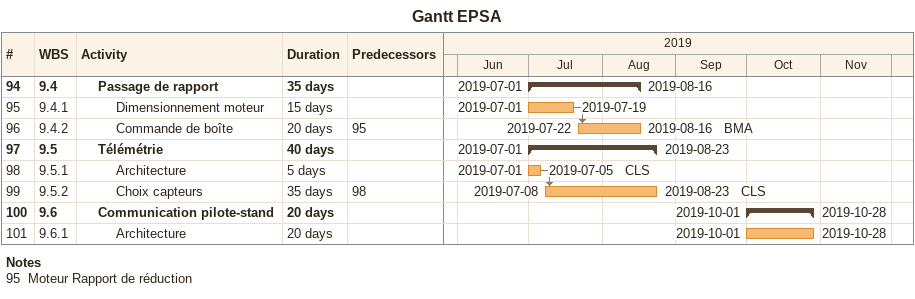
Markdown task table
Gantt EPSA

| ID | WBS | Task | Duration | Start | Finish | Predecessors | Resources |
|---|---|---|---|---|---|---|---|
| 94 | 9.4 | **Passage de rapport** | 35d | 2019-07-01 | 2019-08-16 |  |  |
| 95 | 9.4.1 | Dimensionnement moteur | 15d | 2019-07-01 | 2019-07-19 |  |  |
| 96 | 9.4.2 | Commande de boîte | 20d | 2019-07-22 | 2019-08-16 | 95 | BMA |
| 97 | 9.5 | **Télémétrie** | 40d | 2019-07-01 | 2019-08-23 |  |  |
| 98 | 9.5.1 | Architecture | 5d | 2019-07-01 | 2019-07-05 |  | CLS |
| 99 | 9.5.2 | Choix capteurs | 35d | 2019-07-08 | 2019-08-23 | 98 | CLS |
| 100 | 9.6 | **Communication pilote-stand** | 20d | 2019-10-01 | 2019-10-28 |  |  |
| 101 | 9.6.1 | Architecture | 20d | 2019-10-01 | 2019-10-28 |  |  |

Notes
- 95: Moteur Rapport de réduction
